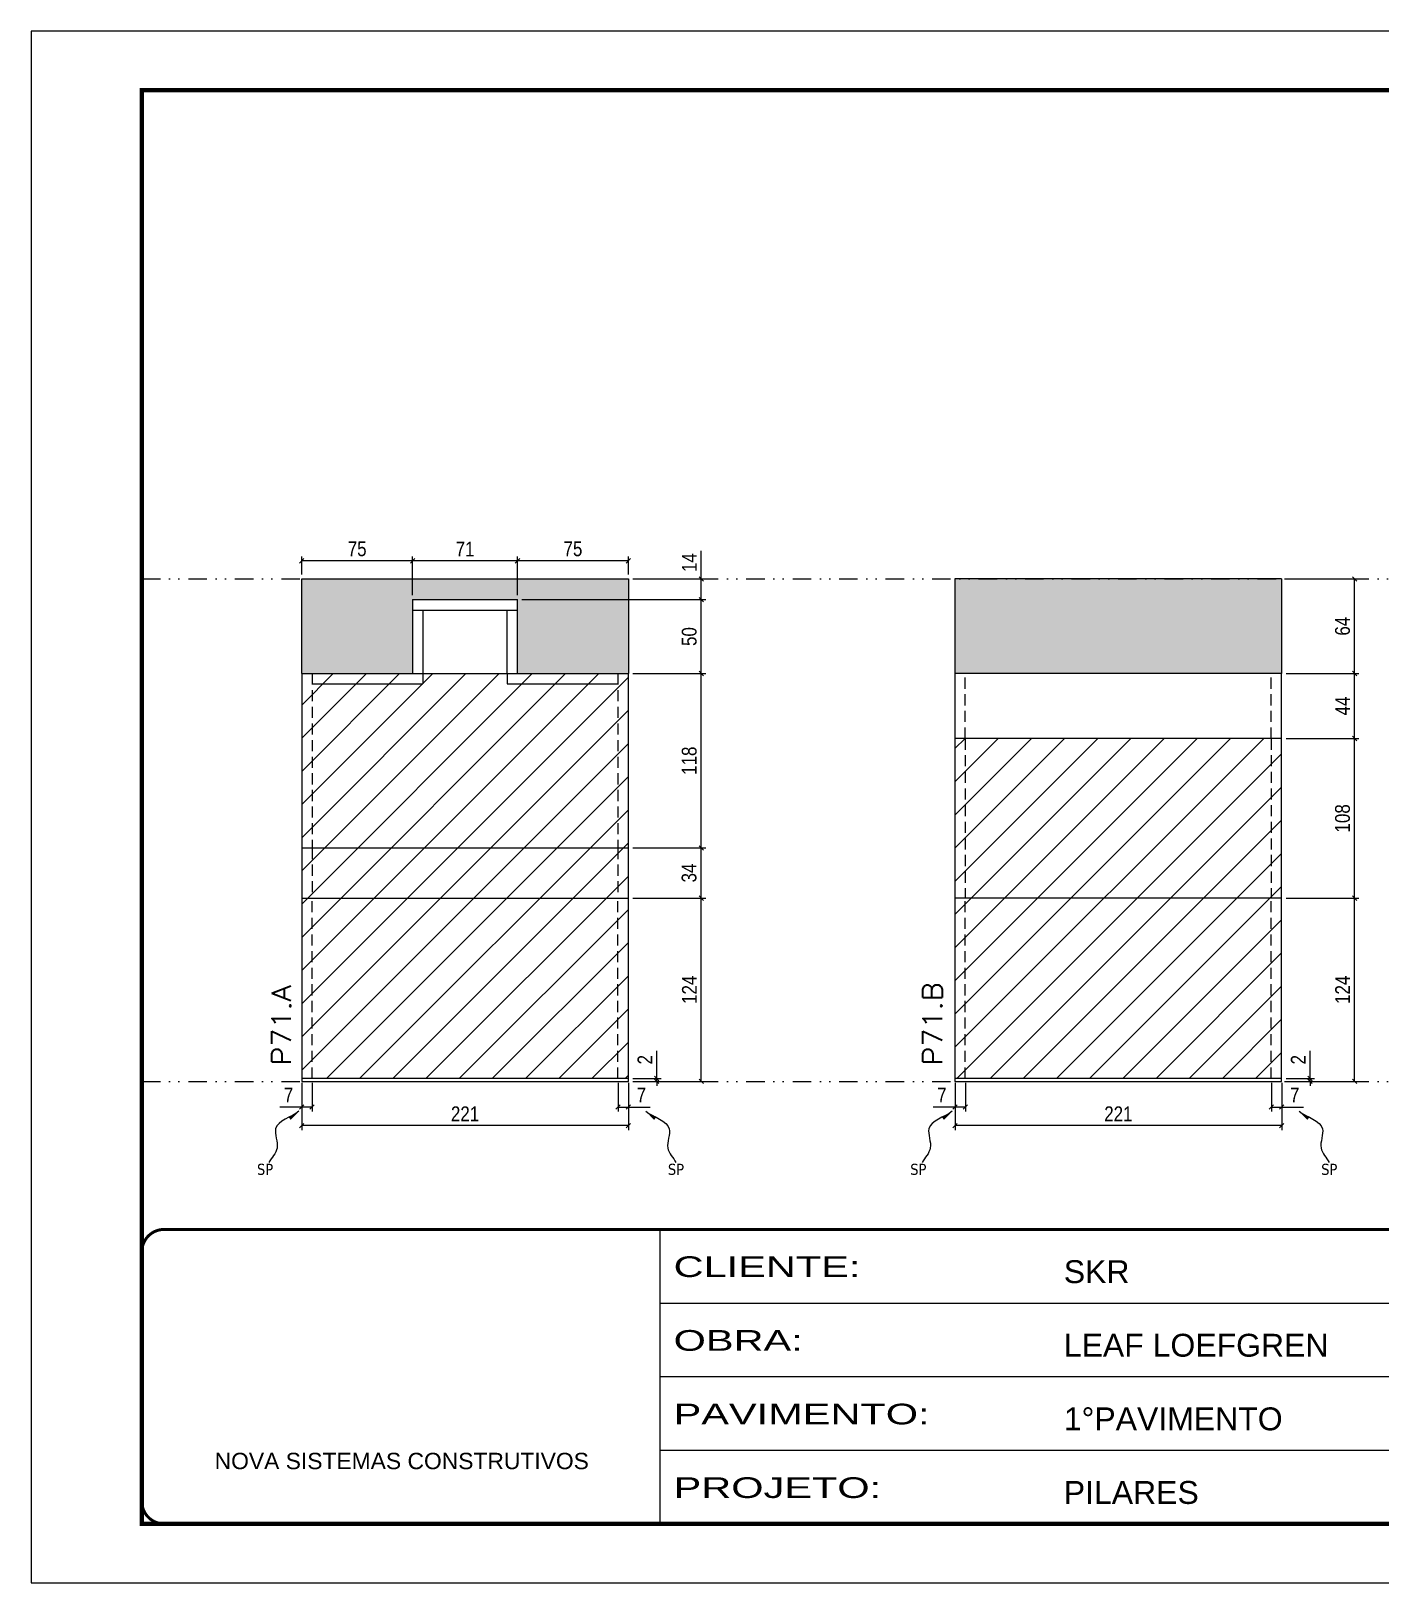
# Model space of a CAD drawing. Extents: x 14400 to 27878, y -21631 to 6985.
# Drawn here: x 14400 to 15313, y -10145 to -9095 of the extents above; entities that cross this region are included whole.
import ezdxf

# ---------------------------------------------------------------- set-up
doc = ezdxf.new("R2010")
doc.units = 0
for name, pattern in [('CONTINUO', [0]), ('DASHED', [0.75, 0.5, -0.25]), ('DIVIDE2', [0.625, 0.25, -0.125, 0, -0.125, 0, -0.125]), ('HIDDEN', [0.375, 0.25, -0.125])]:
    doc.linetypes.add(name, pattern=pattern)
for name, color, linetype in [('COTA', 241, 'Continuous'), ('Nível', 160, 'Continuous'), ('Painéis', 200, 'Continuous'), ('SARR_2.2x7', 40, 'Continuous'), ('Sarrafo de Pressão', 42, 'HIDDEN'), ('texto', 7, 'Continuous')]:
    doc.layers.add(name, color=color, linetype=linetype)
for name, color, linetype, lineweight in [('Folhas', 255, 'Continuous', 9), ('Hachura', 251, 'Continuous', 9), ('SARRAFO DE PRESSAO', 251, 'DASHED', 9), ('Texto Seção', 7, 'Continuous', 15)]:
    doc.layers.add(name, color=color, linetype=linetype, lineweight=lineweight)
doc.styles.add('ARIAL', font='arial.ttf')
doc.styles.add('COTA TECNICA', font='techl___.ttf', dxfattribs={"height": 10})
doc.styles.add('COTA TECNICA-50', font='techl___.ttf', dxfattribs={"height": 10})
doc.styles.add('REGUA-120', font='ROMANS.shx', dxfattribs={"height": 15})
doc.styles.get("Standard").update_dxf_attribs({"font": 'arial.ttf'})
doc.styles.add('Tecnologia', font='')
doc.styles.get('Tecnologia').set_extended_font_data('Forgotten Futurist')
doc.dimstyles.new('COTA PAINEL-50', dxfattribs={"dimtxt": 10, "dimasz": 3, "dimexe": 3, "dimexo": 3, "dimgap": 3, "dimtad": 1, "dimdec": 1, "dimzin": 12, "dimdsep": 46, "dimtxsty": 'COTA TECNICA-50', "dimblk1": 'OBLIQUE', "dimblk2": 'OBLIQUE', "dimsah": 1, "dimcen": 0.9, "dimclrd": 4, "dimclre": 4, "dimclrt": 240, "dimadec": 1, "dimazin": 3, "dimtfac": 1, "dimtdec": 1, "dimtmove": 0, "dimatfit": 3, "dimfxl": 1, "dimtolj": 1, "dimtzin": 12, "dimarcsym": 0})
doc.dimstyles.new('PAINEL', dxfattribs={"dimtxt": 10, "dimasz": 3, "dimexe": 3, "dimexo": 3, "dimgap": 3, "dimtad": 1, "dimdec": 1, "dimzin": 12, "dimdsep": 46, "dimtxsty": 'COTA TECNICA', "dimblk1": 'OBLIQUE', "dimblk2": 'OBLIQUE', "dimsah": 1, "dimcen": 0.9, "dimclrd": 4, "dimclre": 4, "dimclrt": 240, "dimadec": 1, "dimazin": 3, "dimtfac": 1, "dimtdec": 1, "dimtmove": 0, "dimatfit": 3, "dimfxl": 1, "dimtolj": 1, "dimtzin": 12, "dimarcsym": 0})
doc.dimstyles.get("Standard").update_dxf_attribs({"dimtxt": 0.18, "dimasz": 0.18, "dimexe": 0.18, "dimexo": 0.0625, "dimgap": 0.09, "dimtad": 0, "dimtih": 1, "dimtoh": 1, "dimdec": 4, "dimzin": 0, "dimdsep": 46, "dimtxsty": 'Standard', "dimcen": 0.09, "dimadec": 0, "dimazin": 0, "dimtfac": 1, "dimtdec": 4, "dimtofl": 0, "dimtmove": 0, "dimatfit": 3, "dimfxl": 1, "dimtolj": 1, "dimtzin": 0, "dimarcsym": 0})

# ---------------------------------------------------------------- blocks, each defined once
blk = doc.blocks.new('9999999999')
at = {"color": 30, "linetype": 'CONTINUO'}
for p, q in [((98564.6, 34230.2), (98564.6, 34429.4)), ((98564.6, 34379.6), (99584, 34379.6)), ((98564.6, 34329.8), (99488, 34329.8)), ((98564.6, 34280), (99488, 34280))]:
    blk.add_line(p, q, dxfattribs=at)
at = {"color": 30, "linetype": 'CONTINUO', "const_width": 2}
blk.add_lwpolyline([(99584, 34230.2), (99584, 34414.4, 0.414214), (99569, 34429.4), (98229, 34429.4, 0.414214), (98214, 34414.4), (98214, 34245.2, 0.414214), (98229, 34230.2), (99584, 34230.2)], format="xyb", dxfattribs=at)
at = {"layer": 'Folhas'}
blk.add_lwpolyline([(98139, 34190.2), (99624, 34190.2), (99624, 35240.2), (98139, 35240.2)], close=True, dxfattribs=at)
at = {"layer": 'Folhas', "color": 30, "const_width": 3}
blk.add_lwpolyline([(98214, 34230.2), (99584, 34230.2), (99584, 35200.2), (98214, 35200.2)], close=True, dxfattribs=at)
at = {"color": 7, "linetype": 'Continuous', "ltscale": 5, "style": 'ARIAL'}
for s, height, p in [('SKR', 15.48, (98837.7, 34393.1)), ('LEAF LOEFGREN', 15.483, (98837.7, 34343.3)), ('1°PAVIMENTO', 15.483, (98837.7, 34293.5)), ('NOVA SISTEMAS CONSTRUTIVOS', 11.059, (98263.2, 34267.2)), ('PILARES', 15.48, (98837.7, 34243.7))]:
    blk.add_text(s, height=height, dxfattribs=at).set_placement(p)
at = {"layer": 'Folhas', "color": 7, "style": 'Tecnologia', "width": 1.5}
for s, p in [('CLIENTE:', (98573.7, 34397.2)), ('OBRA:', (98573.7, 34347.3)), ('PAVIMENTO:', (98573.7, 34297.5)), ('PROJETO:', (98573.7, 34247.7))]:
    blk.add_text(s, height=14, dxfattribs=at).set_placement(p)
blk = doc.blocks.new('_Oblique')
at = {"color": 0, "linetype": 'ByBlock', "lineweight": -2}
blk.add_line((-0.5, -0.5), (0.5, 0.5), dxfattribs=at)
blk = doc.blocks.new('*D1454')
at = {"layer": 'COTA', "color": 4, "lineweight": -2, "transparency": 16777216}
for p, q in [((14583.1, -9807), (14583.1, -9838.9)), ((14804.1, -9807), (14804.1, -9838.9)), ((14804.1, -9835.9), (14583.1, -9835.9))]:
    blk.add_line(p, q, dxfattribs=at)
at = {"layer": 'Defpoints', "color": 0, "transparency": 16777216}
for p in [(14583.1, -9804), (14804.1, -9804), (14583.1, -9835.9)]:
    blk.add_point(p, dxfattribs=at)
at = {"layer": 'COTA', "color": 4, "lineweight": -2, "transparency": 16777216, "xscale": 3, "yscale": 3, "zscale": 3, "rotation": 180}
blk.add_blockref('_Oblique', (14583.1, -9835.9), dxfattribs=at)
at = {"layer": 'COTA', "color": 4, "lineweight": -2, "transparency": 16777216, "xscale": 3, "yscale": 3, "zscale": 3}
blk.add_blockref('_Oblique', (14804.1, -9835.9), dxfattribs=at)
at = {"layer": 'COTA', "color": 240, "transparency": 16777216, "insert": (14693.6, -9827.9), "char_height": 10, "attachment_point": 5, "style": 'COTA TECNICA'}
blk.add_mtext('\\A1;221', dxfattribs=at)
blk = doc.blocks.new('*D1455')
at = {"layer": 'COTA', "color": 4, "lineweight": -2, "transparency": 16777216}
for p, q in [((14797.1, -9807), (14797.1, -9826.3)), ((14804.1, -9809), (14804.1, -9826.3)), ((14797.1, -9823.3), (14804.1, -9823.3)), ((14804.1, -9823.3), (14818.8, -9823.3))]:
    blk.add_line(p, q, dxfattribs=at)
at = {"layer": 'Defpoints', "color": 0, "transparency": 16777216}
for p in [(14797.1, -9804), (14804.1, -9806), (14804.1, -9823.3)]:
    blk.add_point(p, dxfattribs=at)
at = {"layer": 'COTA', "color": 4, "lineweight": -2, "transparency": 16777216, "xscale": 3, "yscale": 3, "zscale": 3, "rotation": 180}
blk.add_blockref('_Oblique', (14797.1, -9823.3), dxfattribs=at)
at = {"layer": 'COTA', "color": 4, "lineweight": -2, "transparency": 16777216, "xscale": 3, "yscale": 3, "zscale": 3}
blk.add_blockref('_Oblique', (14804.1, -9823.3), dxfattribs=at)
at = {"layer": 'COTA', "color": 240, "transparency": 16777216, "insert": (14812.9, -9815.2), "char_height": 10, "attachment_point": 5, "style": 'COTA TECNICA-50'}
blk.add_mtext('\\A1;7', dxfattribs=at)
blk = doc.blocks.new('*D1456')
at = {"layer": 'COTA', "color": 4, "lineweight": -2, "transparency": 16777216}
for p, q in [((14583.1, -9809), (14583.1, -9826.3)), ((14590.1, -9807), (14590.1, -9826.3)), ((14583.1, -9823.3), (14568.3, -9823.3)), ((14590.1, -9823.3), (14583.1, -9823.3))]:
    blk.add_line(p, q, dxfattribs=at)
at = {"layer": 'Defpoints', "color": 0, "transparency": 16777216}
for p in [(14583.1, -9806), (14590.1, -9804), (14583.1, -9823.3)]:
    blk.add_point(p, dxfattribs=at)
at = {"layer": 'COTA', "color": 4, "lineweight": -2, "transparency": 16777216, "xscale": 3, "yscale": 3, "zscale": 3, "rotation": 180}
blk.add_blockref('_Oblique', (14583.1, -9823.3), dxfattribs=at)
at = {"layer": 'COTA', "color": 4, "lineweight": -2, "transparency": 16777216, "xscale": 3, "yscale": 3, "zscale": 3}
blk.add_blockref('_Oblique', (14590.1, -9823.3), dxfattribs=at)
at = {"layer": 'COTA', "color": 240, "transparency": 16777216, "insert": (14574.2, -9815.2), "char_height": 10, "attachment_point": 5, "style": 'COTA TECNICA-50'}
blk.add_mtext('\\A1;7', dxfattribs=at)
blk = doc.blocks.new('*D1457')
at = {"layer": 'COTA', "color": 4, "lineweight": -2, "transparency": 16777216}
for p, q in [((14823.3, -9804), (14823.3, -9785.2)), ((14807.1, -9804), (14826.3, -9804)), ((14807.1, -9806), (14826.3, -9806)), ((14823.3, -9806), (14823.3, -9804)), ((14823.3, -9806), (14823.3, -9809))]:
    blk.add_line(p, q, dxfattribs=at)
at = {"layer": 'Defpoints', "color": 0, "transparency": 16777216}
for p in [(14804.1, -9804), (14804.1, -9806), (14823.3, -9806)]:
    blk.add_point(p, dxfattribs=at)
at = {"layer": 'COTA', "color": 4, "lineweight": -2, "transparency": 16777216, "xscale": 3, "yscale": 3, "zscale": 3}
for p, rotation in [((14823.3, -9804), 270), ((14823.3, -9806), 90)]:
    blk.add_blockref('_Oblique', p, dxfattribs=dict(at, rotation=rotation))
at = {"layer": 'COTA', "color": 240, "transparency": 16777216, "insert": (14815.3, -9791.3), "char_height": 10, "attachment_point": 5, "rotation": 90, "style": 'COTA TECNICA-50'}
blk.add_mtext('\\A1;2', dxfattribs=at)
blk = doc.blocks.new('*D1458')
at = {"layer": 'COTA', "color": 4, "linetype": 'ByBlock', "lineweight": -2, "transparency": 16777216}
for p, q in [((14807.1, -9682), (14856.4, -9682)), ((14853.4, -9806), (14853.4, -9682)), ((14807.1, -9806), (14856.4, -9806))]:
    blk.add_line(p, q, dxfattribs=at)
at = {"layer": 'Defpoints', "color": 0, "linetype": 'ByBlock', "transparency": 16777216}
for p in [(14804.1, -9682), (14853.4, -9682), (14804.1, -9806)]:
    blk.add_point(p, dxfattribs=at)
at = {"layer": 'COTA', "color": 4, "linetype": 'ByBlock', "lineweight": -2, "transparency": 16777216, "xscale": 3, "yscale": 3, "zscale": 3}
for p, rotation in [((14853.4, -9682), 90), ((14853.4, -9806), 270)]:
    blk.add_blockref('_Oblique', p, dxfattribs=dict(at, rotation=rotation))
at = {"layer": 'COTA', "color": 240, "linetype": 'ByBlock', "transparency": 16777216, "insert": (14845.4, -9744), "char_height": 10, "attachment_point": 5, "rotation": 90, "style": 'COTA TECNICA'}
blk.add_mtext('\\A1;124', dxfattribs=at)
blk = doc.blocks.new('*D1459')
at = {"layer": 'COTA', "color": 4, "linetype": 'ByBlock', "lineweight": -2, "transparency": 16777216}
for p, q in [((14807.1, -9682), (14856.4, -9682)), ((14853.4, -9806), (14853.4, -9682)), ((14807.1, -9806), (14856.4, -9806))]:
    blk.add_line(p, q, dxfattribs=at)
at = {"layer": 'Defpoints', "color": 0, "linetype": 'ByBlock', "transparency": 16777216}
for p in [(14804.1, -9682), (14853.4, -9682), (14804.1, -9806)]:
    blk.add_point(p, dxfattribs=at)
at = {"layer": 'COTA', "color": 4, "linetype": 'ByBlock', "lineweight": -2, "transparency": 16777216, "xscale": 3, "yscale": 3, "zscale": 3}
for p, rotation in [((14853.4, -9682), 90), ((14853.4, -9806), 270)]:
    blk.add_blockref('_Oblique', p, dxfattribs=dict(at, rotation=rotation))
at = {"layer": 'COTA', "color": 240, "linetype": 'ByBlock', "transparency": 16777216, "insert": (14845.4, -9744), "char_height": 10, "attachment_point": 5, "rotation": 90, "style": 'COTA TECNICA'}
blk.add_mtext('\\A1;124', dxfattribs=at)
blk = doc.blocks.new('*D1447')
at = {"layer": 'COTA', "color": 4, "lineweight": -2, "transparency": 16777216}
for p, q in [((15025.1, -9807), (15025.1, -9838.9)), ((15246.1, -9807), (15246.1, -9838.9)), ((15246.1, -9835.9), (15025.1, -9835.9))]:
    blk.add_line(p, q, dxfattribs=at)
at = {"layer": 'Defpoints', "color": 0, "transparency": 16777216}
for p in [(15025.1, -9804), (15246.1, -9804), (15025.1, -9835.9)]:
    blk.add_point(p, dxfattribs=at)
at = {"layer": 'COTA', "color": 4, "lineweight": -2, "transparency": 16777216, "xscale": 3, "yscale": 3, "zscale": 3, "rotation": 180}
blk.add_blockref('_Oblique', (15025.1, -9835.9), dxfattribs=at)
at = {"layer": 'COTA', "color": 4, "lineweight": -2, "transparency": 16777216, "xscale": 3, "yscale": 3, "zscale": 3}
blk.add_blockref('_Oblique', (15246.1, -9835.9), dxfattribs=at)
at = {"layer": 'COTA', "color": 240, "transparency": 16777216, "insert": (15135.6, -9827.9), "char_height": 10, "attachment_point": 5, "style": 'COTA TECNICA'}
blk.add_mtext('\\A1;221', dxfattribs=at)
blk = doc.blocks.new('*D1448')
at = {"layer": 'COTA', "color": 4, "lineweight": -2, "transparency": 16777216}
for p, q in [((15239.1, -9807), (15239.1, -9826.3)), ((15246.1, -9809), (15246.1, -9826.3)), ((15239.1, -9823.3), (15246.1, -9823.3)), ((15246.1, -9823.3), (15260.8, -9823.3))]:
    blk.add_line(p, q, dxfattribs=at)
at = {"layer": 'Defpoints', "color": 0, "transparency": 16777216}
for p in [(15239.1, -9804), (15246.1, -9806), (15246.1, -9823.3)]:
    blk.add_point(p, dxfattribs=at)
at = {"layer": 'COTA', "color": 4, "lineweight": -2, "transparency": 16777216, "xscale": 3, "yscale": 3, "zscale": 3, "rotation": 180}
blk.add_blockref('_Oblique', (15239.1, -9823.3), dxfattribs=at)
at = {"layer": 'COTA', "color": 4, "lineweight": -2, "transparency": 16777216, "xscale": 3, "yscale": 3, "zscale": 3}
blk.add_blockref('_Oblique', (15246.1, -9823.3), dxfattribs=at)
at = {"layer": 'COTA', "color": 240, "transparency": 16777216, "insert": (15254.9, -9815.2), "char_height": 10, "attachment_point": 5, "style": 'COTA TECNICA-50'}
blk.add_mtext('\\A1;7', dxfattribs=at)
blk = doc.blocks.new('*D1449')
at = {"layer": 'COTA', "color": 4, "lineweight": -2, "transparency": 16777216}
for p, q in [((15025.1, -9809), (15025.1, -9826.3)), ((15032.1, -9807), (15032.1, -9826.3)), ((15025.1, -9823.3), (15010.3, -9823.3)), ((15032.1, -9823.3), (15025.1, -9823.3))]:
    blk.add_line(p, q, dxfattribs=at)
at = {"layer": 'Defpoints', "color": 0, "transparency": 16777216}
for p in [(15025.1, -9806), (15032.1, -9804), (15025.1, -9823.3)]:
    blk.add_point(p, dxfattribs=at)
at = {"layer": 'COTA', "color": 4, "lineweight": -2, "transparency": 16777216, "xscale": 3, "yscale": 3, "zscale": 3, "rotation": 180}
blk.add_blockref('_Oblique', (15025.1, -9823.3), dxfattribs=at)
at = {"layer": 'COTA', "color": 4, "lineweight": -2, "transparency": 16777216, "xscale": 3, "yscale": 3, "zscale": 3}
blk.add_blockref('_Oblique', (15032.1, -9823.3), dxfattribs=at)
at = {"layer": 'COTA', "color": 240, "transparency": 16777216, "insert": (15016.2, -9815.2), "char_height": 10, "attachment_point": 5, "style": 'COTA TECNICA-50'}
blk.add_mtext('\\A1;7', dxfattribs=at)
blk = doc.blocks.new('*D1450')
at = {"layer": 'COTA', "color": 4, "lineweight": -2, "transparency": 16777216}
for p, q in [((15265.3, -9804), (15265.3, -9785.2)), ((15249.1, -9804), (15268.3, -9804)), ((15249.1, -9806), (15268.3, -9806)), ((15265.3, -9806), (15265.3, -9804)), ((15265.3, -9806), (15265.3, -9809))]:
    blk.add_line(p, q, dxfattribs=at)
at = {"layer": 'Defpoints', "color": 0, "transparency": 16777216}
for p in [(15246.1, -9804), (15246.1, -9806), (15265.3, -9806)]:
    blk.add_point(p, dxfattribs=at)
at = {"layer": 'COTA', "color": 4, "lineweight": -2, "transparency": 16777216, "xscale": 3, "yscale": 3, "zscale": 3}
for p, rotation in [((15265.3, -9804), 270), ((15265.3, -9806), 90)]:
    blk.add_blockref('_Oblique', p, dxfattribs=dict(at, rotation=rotation))
at = {"layer": 'COTA', "color": 240, "transparency": 16777216, "insert": (15257.3, -9791.3), "char_height": 10, "attachment_point": 5, "rotation": 90, "style": 'COTA TECNICA-50'}
blk.add_mtext('\\A1;2', dxfattribs=at)
blk = doc.blocks.new('*D1451')
at = {"layer": 'COTA', "color": 4, "linetype": 'ByBlock', "lineweight": -2, "transparency": 16777216}
for p, q in [((15249.1, -9682), (15298.4, -9682)), ((15295.4, -9806), (15295.4, -9682)), ((15249.1, -9806), (15298.4, -9806))]:
    blk.add_line(p, q, dxfattribs=at)
at = {"layer": 'Defpoints', "color": 0, "linetype": 'ByBlock', "transparency": 16777216}
for p in [(15246.1, -9682), (15295.4, -9682), (15246.1, -9806)]:
    blk.add_point(p, dxfattribs=at)
at = {"layer": 'COTA', "color": 4, "linetype": 'ByBlock', "lineweight": -2, "transparency": 16777216, "xscale": 3, "yscale": 3, "zscale": 3}
for p, rotation in [((15295.4, -9682), 90), ((15295.4, -9806), 270)]:
    blk.add_blockref('_Oblique', p, dxfattribs=dict(at, rotation=rotation))
at = {"layer": 'COTA', "color": 240, "linetype": 'ByBlock', "transparency": 16777216, "insert": (15287.3, -9744), "char_height": 10, "attachment_point": 5, "rotation": 90, "style": 'COTA TECNICA'}
blk.add_mtext('\\A1;124', dxfattribs=at)
blk = doc.blocks.new('*D1452')
at = {"layer": 'COTA', "color": 4, "linetype": 'ByBlock', "lineweight": -2, "transparency": 16777216}
for p, q in [((15249.1, -9682), (15298.4, -9682)), ((15295.4, -9806), (15295.4, -9682)), ((15249.1, -9806), (15298.4, -9806))]:
    blk.add_line(p, q, dxfattribs=at)
at = {"layer": 'Defpoints', "color": 0, "linetype": 'ByBlock', "transparency": 16777216}
for p in [(15246.1, -9682), (15295.4, -9682), (15246.1, -9806)]:
    blk.add_point(p, dxfattribs=at)
at = {"layer": 'COTA', "color": 4, "linetype": 'ByBlock', "lineweight": -2, "transparency": 16777216, "xscale": 3, "yscale": 3, "zscale": 3}
for p, rotation in [((15295.4, -9682), 90), ((15295.4, -9806), 270)]:
    blk.add_blockref('_Oblique', p, dxfattribs=dict(at, rotation=rotation))
at = {"layer": 'COTA', "color": 240, "linetype": 'ByBlock', "transparency": 16777216, "insert": (15287.3, -9744), "char_height": 10, "attachment_point": 5, "rotation": 90, "style": 'COTA TECNICA'}
blk.add_mtext('\\A1;124', dxfattribs=at)
blk = doc.blocks.new('*D1453')
at = {"layer": 'COTA', "color": 4, "lineweight": -2, "transparency": 16777216}
for p, q in [((15249.1, -9466), (15298.4, -9466)), ((15295.4, -9530), (15295.4, -9466)), ((15249.1, -9530), (15298.4, -9530))]:
    blk.add_line(p, q, dxfattribs=at)
at = {"layer": 'Defpoints', "color": 0, "transparency": 16777216}
for p in [(15246.1, -9466), (15295.4, -9466), (15246.1, -9530)]:
    blk.add_point(p, dxfattribs=at)
at = {"layer": 'COTA', "color": 4, "lineweight": -2, "transparency": 16777216, "xscale": 3, "yscale": 3, "zscale": 3}
for p, rotation in [((15295.4, -9466), 90), ((15295.4, -9530), 270)]:
    blk.add_blockref('_Oblique', p, dxfattribs=dict(at, rotation=rotation))
at = {"layer": 'COTA', "color": 240, "transparency": 16777216, "insert": (15287.3, -9498), "char_height": 10, "attachment_point": 5, "rotation": 90, "style": 'COTA TECNICA'}
blk.add_mtext('\\A1;64', dxfattribs=at)
blk = doc.blocks.new('*D1783')
at = {"layer": 'COTA', "color": 4, "lineweight": -2, "transparency": 16777216}
for p, q in [((14807.1, -9648), (14856.4, -9648)), ((14853.4, -9682), (14853.4, -9648)), ((14807.1, -9682), (14856.4, -9682))]:
    blk.add_line(p, q, dxfattribs=at)
at = {"layer": 'Defpoints', "color": 0, "transparency": 16777216}
for p in [(14804.1, -9648), (14853.4, -9648), (14804.1, -9682)]:
    blk.add_point(p, dxfattribs=at)
at = {"layer": 'COTA', "color": 4, "lineweight": -2, "transparency": 16777216, "xscale": 3, "yscale": 3, "zscale": 3}
for p, rotation in [((14853.4, -9648), 90), ((14853.4, -9682), 270)]:
    blk.add_blockref('_Oblique', p, dxfattribs=dict(at, rotation=rotation))
at = {"layer": 'COTA', "color": 240, "transparency": 16777216, "insert": (14845.2, -9665), "char_height": 10, "attachment_point": 5, "rotation": 90, "style": 'COTA TECNICA'}
blk.add_mtext('\\A1;34', dxfattribs=at)
blk = doc.blocks.new('*D1784')
at = {"layer": 'COTA', "color": 4, "lineweight": -2, "transparency": 16777216}
for p, q in [((15249.1, -9574), (15298.4, -9574)), ((15295.4, -9682), (15295.4, -9574)), ((15249.1, -9682), (15298.4, -9682))]:
    blk.add_line(p, q, dxfattribs=at)
at = {"layer": 'Defpoints', "color": 0, "transparency": 16777216}
for p in [(15246.1, -9574), (15295.4, -9574), (15246.1, -9682)]:
    blk.add_point(p, dxfattribs=at)
at = {"layer": 'COTA', "color": 4, "lineweight": -2, "transparency": 16777216, "xscale": 3, "yscale": 3, "zscale": 3}
for p, rotation in [((15295.4, -9574), 90), ((15295.4, -9682), 270)]:
    blk.add_blockref('_Oblique', p, dxfattribs=dict(at, rotation=rotation))
at = {"layer": 'COTA', "color": 240, "transparency": 16777216, "insert": (15287.3, -9628), "char_height": 10, "attachment_point": 5, "rotation": 90, "style": 'COTA TECNICA'}
blk.add_mtext('\\A1;108', dxfattribs=at)
blk = doc.blocks.new('*D4781')
at = {"layer": 'COTA', "color": 4, "lineweight": -2, "transparency": 16777216}
for p, q in [((15249.1, -9530), (15298.4, -9530)), ((15295.4, -9574), (15295.4, -9530)), ((15249.1, -9574), (15298.4, -9574))]:
    blk.add_line(p, q, dxfattribs=at)
at = {"layer": 'Defpoints', "color": 0, "transparency": 16777216}
for p in [(15246.1, -9530), (15295.4, -9530), (15246.1, -9574)]:
    blk.add_point(p, dxfattribs=at)
at = {"layer": 'COTA', "color": 4, "lineweight": -2, "transparency": 16777216, "xscale": 3, "yscale": 3, "zscale": 3}
for p, rotation in [((15295.4, -9530), 90), ((15295.4, -9574), 270)]:
    blk.add_blockref('_Oblique', p, dxfattribs=dict(at, rotation=rotation))
at = {"layer": 'COTA', "color": 240, "transparency": 16777216, "insert": (15287.3, -9552), "char_height": 10, "attachment_point": 5, "rotation": 90, "style": 'COTA TECNICA'}
blk.add_mtext('\\A1;44', dxfattribs=at)
blk = doc.blocks.new('*D4782')
at = {"layer": 'COTA', "color": 4, "lineweight": -2, "transparency": 16777216}
for p, q in [((14807.1, -9530), (14856.4, -9530)), ((14853.4, -9648), (14853.4, -9530)), ((14807.1, -9648), (14856.4, -9648))]:
    blk.add_line(p, q, dxfattribs=at)
at = {"layer": 'Defpoints', "color": 0, "transparency": 16777216}
for p in [(14804.1, -9530), (14853.4, -9530), (14804.1, -9648)]:
    blk.add_point(p, dxfattribs=at)
at = {"layer": 'COTA', "color": 4, "lineweight": -2, "transparency": 16777216, "xscale": 3, "yscale": 3, "zscale": 3}
for p, rotation in [((14853.4, -9530), 90), ((14853.4, -9648), 270)]:
    blk.add_blockref('_Oblique', p, dxfattribs=dict(at, rotation=rotation))
at = {"layer": 'COTA', "color": 240, "transparency": 16777216, "insert": (14845.3, -9589), "char_height": 10, "attachment_point": 5, "rotation": 90, "style": 'COTA TECNICA'}
blk.add_mtext('\\A1;118', dxfattribs=at)
blk = doc.blocks.new('*D4783')
at = {"layer": 'COTA', "color": 4, "lineweight": -2, "transparency": 16777216}
for p, q in [((14732.1, -9480), (14856.4, -9480)), ((14853.4, -9530), (14853.4, -9480)), ((14807.1, -9530), (14856.4, -9530))]:
    blk.add_line(p, q, dxfattribs=at)
at = {"layer": 'Defpoints', "color": 0, "transparency": 16777216}
for p in [(14729.1, -9480), (14853.4, -9480), (14804.1, -9530)]:
    blk.add_point(p, dxfattribs=at)
at = {"layer": 'COTA', "color": 4, "lineweight": -2, "transparency": 16777216, "xscale": 3, "yscale": 3, "zscale": 3}
for p, rotation in [((14853.4, -9480), 90), ((14853.4, -9530), 270)]:
    blk.add_blockref('_Oblique', p, dxfattribs=dict(at, rotation=rotation))
at = {"layer": 'COTA', "color": 240, "transparency": 16777216, "insert": (14845.3, -9505), "char_height": 10, "attachment_point": 5, "rotation": 90, "style": 'COTA TECNICA'}
blk.add_mtext('\\A1;50', dxfattribs=at)
blk = doc.blocks.new('*D4784')
at = {"layer": 'COTA', "color": 4, "lineweight": -2, "transparency": 16777216}
for p, q in [((14583.1, -9463), (14583.1, -9450.8)), ((14658.1, -9453.8), (14583.1, -9453.8)), ((14658.1, -9477), (14658.1, -9450.8))]:
    blk.add_line(p, q, dxfattribs=at)
at = {"layer": 'Defpoints', "color": 0, "transparency": 16777216}
for p in [(14583.1, -9453.8), (14583.1, -9466), (14658.1, -9480)]:
    blk.add_point(p, dxfattribs=at)
at = {"layer": 'COTA', "color": 4, "lineweight": -2, "transparency": 16777216, "xscale": 3, "yscale": 3, "zscale": 3, "rotation": 180}
blk.add_blockref('_Oblique', (14583.1, -9453.8), dxfattribs=at)
at = {"layer": 'COTA', "color": 4, "lineweight": -2, "transparency": 16777216, "xscale": 3, "yscale": 3, "zscale": 3}
blk.add_blockref('_Oblique', (14658.1, -9453.8), dxfattribs=at)
at = {"layer": 'COTA', "color": 240, "transparency": 16777216, "insert": (14620.6, -9445.7), "char_height": 10, "attachment_point": 5, "style": 'COTA TECNICA'}
blk.add_mtext('\\A1;75', dxfattribs=at)
blk = doc.blocks.new('*D4785')
at = {"layer": 'COTA', "color": 4, "lineweight": -2, "transparency": 16777216}
for p, q in [((14658.1, -9477), (14658.1, -9450.8)), ((14729.1, -9453.8), (14658.1, -9453.8)), ((14729.1, -9477), (14729.1, -9450.8))]:
    blk.add_line(p, q, dxfattribs=at)
at = {"layer": 'Defpoints', "color": 0, "transparency": 16777216}
for p in [(14658.1, -9453.8), (14658.1, -9480), (14729.1, -9480)]:
    blk.add_point(p, dxfattribs=at)
at = {"layer": 'COTA', "color": 4, "lineweight": -2, "transparency": 16777216, "xscale": 3, "yscale": 3, "zscale": 3, "rotation": 180}
blk.add_blockref('_Oblique', (14658.1, -9453.8), dxfattribs=at)
at = {"layer": 'COTA', "color": 4, "lineweight": -2, "transparency": 16777216, "xscale": 3, "yscale": 3, "zscale": 3}
blk.add_blockref('_Oblique', (14729.1, -9453.8), dxfattribs=at)
at = {"layer": 'COTA', "color": 240, "transparency": 16777216, "insert": (14693.6, -9445.8), "char_height": 10, "attachment_point": 5, "style": 'COTA TECNICA'}
blk.add_mtext('\\A1;71', dxfattribs=at)
blk = doc.blocks.new('*D4786')
at = {"layer": 'COTA', "color": 4, "lineweight": -2, "transparency": 16777216}
for p, q in [((14729.1, -9477), (14729.1, -9450.8)), ((14804.1, -9453.8), (14729.1, -9453.8)), ((14804.1, -9463), (14804.1, -9450.8))]:
    blk.add_line(p, q, dxfattribs=at)
at = {"layer": 'Defpoints', "color": 0, "transparency": 16777216}
for p in [(14729.1, -9453.8), (14804.1, -9466), (14729.1, -9480)]:
    blk.add_point(p, dxfattribs=at)
at = {"layer": 'COTA', "color": 4, "lineweight": -2, "transparency": 16777216, "xscale": 3, "yscale": 3, "zscale": 3, "rotation": 180}
blk.add_blockref('_Oblique', (14729.1, -9453.8), dxfattribs=at)
at = {"layer": 'COTA', "color": 4, "lineweight": -2, "transparency": 16777216, "xscale": 3, "yscale": 3, "zscale": 3}
blk.add_blockref('_Oblique', (14804.1, -9453.8), dxfattribs=at)
at = {"layer": 'COTA', "color": 240, "transparency": 16777216, "insert": (14766.6, -9445.7), "char_height": 10, "attachment_point": 5, "style": 'COTA TECNICA'}
blk.add_mtext('\\A1;75', dxfattribs=at)
blk = doc.blocks.new('*D4787')
at = {"layer": 'COTA', "color": 4, "lineweight": -2, "transparency": 16777216}
for p, q in [((14853.4, -9466), (14853.4, -9446.9)), ((14807.1, -9466), (14856.4, -9466)), ((14853.4, -9480), (14853.4, -9466)), ((14732.1, -9480), (14856.4, -9480))]:
    blk.add_line(p, q, dxfattribs=at)
at = {"layer": 'Defpoints', "color": 0, "transparency": 16777216}
for p in [(14804.1, -9466), (14853.4, -9466), (14729.1, -9480)]:
    blk.add_point(p, dxfattribs=at)
at = {"layer": 'COTA', "color": 4, "lineweight": -2, "transparency": 16777216, "xscale": 3, "yscale": 3, "zscale": 3}
for p, rotation in [((14853.4, -9466), 90), ((14853.4, -9480), 270)]:
    blk.add_blockref('_Oblique', p, dxfattribs=dict(at, rotation=rotation))
at = {"layer": 'COTA', "color": 240, "transparency": 16777216, "insert": (14845.4, -9455), "char_height": 10, "attachment_point": 5, "rotation": 90, "style": 'COTA TECNICA'}
blk.add_mtext('\\A1;14', dxfattribs=at)

msp = doc.modelspace()

# ---------------------------------------------------------------- hatches: boundary and pattern name
at = {"layer": 'COTA'}
h = msp.add_hatch(dxfattribs=at)
h.set_pattern_fill('AR-CONC', color=256, scale=0.03)
h.paths.add_polyline_path([(14583.08, -9466.04), (14583.08, -9530.04), (14658.08, -9530.04), (14658.08, -9480.04), (14729.08, -9480.04), (14729.08, -9530.04), (14804.08, -9530.04), (14804.08, -9466.04)])
h = msp.add_hatch(dxfattribs=at)
h.set_pattern_fill('AR-CONC', color=256, scale=0.03)
h.paths.add_polyline_path([(15246.05, -9530.04), (15246.05, -9466.04), (15025.05, -9466.04), (15025.05, -9530.04)])
at = {"layer": 'Hachura'}
h = msp.add_hatch(dxfattribs=at)
h.set_pattern_fill('ANSI31', color=256, scale=5)
h.paths.add_polyline_path([(14583.08, -9530.04), (14583.08, -9648.04), (14804.08, -9648.04), (14804.08, -9530.04)])
h.paths.add_polyline_path([(14583.08, -9648.04), (14583.08, -9682.04), (14804.08, -9682.04), (14804.08, -9648.04)])
h.paths.add_polyline_path([(14583.08, -9682.04), (14583.08, -9804.04), (14804.08, -9804.04), (14804.08, -9682.04)])
h.paths.add_polyline_path([(15246.05, -9804.04), (15246.05, -9682.04), (15025.05, -9682.04), (15025.05, -9804.04)])
h.paths.add_polyline_path([(15246.05, -9682.04), (15246.05, -9574.04), (15025.05, -9574.04), (15025.05, -9682.04)])
h.paths.add_polyline_path([(15441.71, -9804.04), (15466.71, -9804.04), (15466.71, -9686.04), (15441.71, -9686.04)])
h.paths.add_polyline_path([(15711.04, -9686.04), (15686.04, -9686.04), (15686.04, -9804.04), (15711.04, -9804.04)])

# ---------------------------------------------------------------- linework, layer by layer
at = {"layer": 'COTA'}
for p, q in [((14583.08, -9530.04), (14583.08, -9466.04)), ((14583.08, -9466.04), (14804.08, -9466.04)), ((14804.08, -9466.04), (14804.08, -9530.04)), ((15246.05, -9466.04), (15025.05, -9466.04)), ((15025.05, -9466.04), (15025.05, -9530.04)), ((15246.05, -9466.04), (15246.05, -9530.04)), ((14665.08, -9530.04), (14665.08, -9537.04)), ((14722.08, -9530.04), (14722.08, -9537.04))]:
    msp.add_line(p, q, dxfattribs=at)
at = {"layer": 'Nível', "color": 4, "linetype": 'DIVIDE2', "ltscale": 50}
for p, q in [((14474.97, -9466.04), (15844.97, -9466.04)), ((14474.97, -9806.04), (15844.97, -9806.04))]:
    msp.add_line(p, q, dxfattribs=at)
at = {"layer": 'Painéis'}
for p, q in [((14658.08, -9480.04), (14658.08, -9530.04)), ((14658.08, -9480.04), (14729.08, -9480.04)), ((14729.08, -9530.04), (14729.08, -9480.04)), ((14583.08, -9530.04), (14583.08, -9806.04)), ((14583.08, -9530.04), (14804.08, -9530.04)), ((14804.08, -9806.04), (14804.08, -9530.04)), ((15025.05, -9530.04), (15025.05, -9806.04)), ((15246.05, -9530.04), (15025.05, -9530.04)), ((15246.05, -9806.04), (15246.05, -9530.04)), ((15246.05, -9574.04), (15025.05, -9574.04)), ((14583.08, -9648.04), (14804.08, -9648.04)), ((14583.08, -9682.04), (14804.08, -9682.04)), ((15246.05, -9682.04), (15025.05, -9682.04)), ((14583.08, -9806.04), (14804.08, -9806.04)), ((15025.05, -9806.04), (15246.05, -9806.04))]:
    msp.add_line(p, q, dxfattribs=at)
for points in [[(14804.08, -9804.04), (14583.08, -9804.04), (14583.08, -9806.04), (14804.08, -9806.04)], [(15246.05, -9804.04), (15025.05, -9804.04), (15025.05, -9806.04), (15246.05, -9806.04)]]:
    msp.add_lwpolyline(points, close=True, dxfattribs=at)
at = {"layer": 'SARR_2.2x7'}
for p, q in [((14658.08, -9487.04), (14729.08, -9487.04)), ((14665.08, -9487.04), (14665.08, -9530.04)), ((14722.08, -9530.04), (14722.08, -9487.04)), ((14590.08, -9537.04), (14665.08, -9537.04)), ((14722.08, -9537.04), (14797.08, -9537.04))]:
    msp.add_line(p, q, dxfattribs=at)
at = {"layer": 'Sarrafo de Pressão', "ltscale": 30}
for p, q in [((14590.08, -9530.04), (14590.08, -9648.04)), ((14797.08, -9530.04), (14797.08, -9648.04)), ((15032.05, -9574.04), (15032.05, -9530.04)), ((15239.05, -9574.04), (15239.05, -9530.04)), ((15032.05, -9574.04), (15032.05, -9682.04)), ((15239.05, -9574.04), (15239.05, -9682.04)), ((14590.08, -9648.04), (14590.08, -9682.04)), ((14797.08, -9648.04), (14797.08, -9682.04)), ((14590.08, -9804.04), (14590.08, -9682.04)), ((14797.08, -9804.04), (14797.08, -9682.04)), ((15032.05, -9804.04), (15032.05, -9682.04)), ((15239.05, -9804.04), (15239.05, -9682.04))]:
    msp.add_line(p, q, dxfattribs=at)

# ---------------------------------------------------------------- block references
at = {"layer": 'SARRAFO DE PRESSAO', "color": 6, "linetype": 'ByBlock'}
msp.add_blockref('9999999999', (-83739.01, -44335.53), dxfattribs=at)

# ---------------------------------------------------------------- texts
at = {"layer": 'texto', "color": 0, "char_height": 7.5, "attachment_point": 5}
for insert in [(14558.3, -9865.53), (14836.32, -9865.53), (15000.27, -9865.53), (15278.3, -9865.53)]:
    msp.add_mtext('{\\fTahoma|b0|i0|c0|p34;\\C4;SP}', dxfattribs=dict(at, insert=insert))
at = {"layer": 'Texto Seção', "style": 'REGUA-120', "width": 1.1}
for s, p in [('P71.A', (14575.83, -9795.28)), ('P71.B', (15016.31, -9795.28))]:
    msp.add_text(s, height=13, rotation=90, dxfattribs=at).set_placement(p)

# ---------------------------------------------------------------- dimensions: what is measured, and where the dimension line sits
at = {"layer": 'COTA'}
for base, p1, p2, dimstyle, picture, middle in [((14583.08, -9453.85), (14658.08, -9480.04), (14583.08, -9466.04), 'PAINEL', '*D4784', (14620.58, -9445.74)), ((14658.08, -9453.85), (14729.08, -9480.04), (14658.08, -9480.04), 'PAINEL', '*D4785', (14693.58, -9445.78)), ((14729.08, -9453.85), (14804.08, -9466.04), (14729.08, -9480.04), 'PAINEL', '*D4786', (14766.58, -9445.74)), ((14804.08, -9823.28), (14797.08, -9804.04), (14804.08, -9806.04), 'COTA PAINEL-50', '*D1455', (14812.94, -9815.21)), ((15246.05, -9823.28), (15239.05, -9804.04), (15246.05, -9806.04), 'COTA PAINEL-50', '*D1448', (15254.92, -9815.21))]:
    dim = msp.add_linear_dim(base=base, p1=p1, p2=p2, dimstyle=dimstyle, dxfattribs=at)
    dim.commit()
    dim.dimension.update_dxf_attribs({"geometry": picture, "text_midpoint": middle})
for base, p1, p2, angle, dimstyle, picture, middle in [((14853.44, -9466.04), (14729.08, -9480.04), (14804.08, -9466.04), 90, 'PAINEL', '*D4787', (14845.37, -9454.98)), ((15295.42, -9466.04), (15246.05, -9530.04), (15246.05, -9466.04), 90, 'PAINEL', '*D1453', (15287.32, -9498.04)), ((14853.44, -9480.04), (14804.08, -9530.04), (14729.08, -9480.04), 90, 'PAINEL', '*D4783', (14845.33, -9505.04)), ((14853.44, -9530.04), (14804.08, -9648.04), (14804.08, -9530.04), 90, 'PAINEL', '*D4782', (14845.35, -9589.04)), ((15295.42, -9530.04), (15246.05, -9574.04), (15246.05, -9530.04), 90, 'PAINEL', '*D4781', (15287.34, -9552.04)), ((15295.42, -9574.04), (15246.05, -9682.04), (15246.05, -9574.04), 90, 'PAINEL', '*D1784', (15287.29, -9628.04)), ((14853.44, -9648.04), (14804.08, -9682.04), (14804.08, -9648.04), 90, 'PAINEL', '*D1783', (14845.22, -9665.04)), ((14583.08, -9823.28), (14590.08, -9804.04), (14583.08, -9806.04), 180, 'COTA PAINEL-50', '*D1456', (14574.21, -9815.21)), ((15025.05, -9823.28), (15032.05, -9804.04), (15025.05, -9806.04), 180, 'COTA PAINEL-50', '*D1449', (15016.18, -9815.21))]:
    dim = msp.add_linear_dim(base=base, p1=p1, p2=p2, angle=angle, dimstyle=dimstyle, dxfattribs=at)
    dim.commit()
    dim.dimension.update_dxf_attribs({"geometry": picture, "text_midpoint": middle})
at = {"layer": 'COTA', "linetype": 'ByBlock'}
for p1, p2, picture, middle in [((14804.08, -9806.04), (14804.08, -9682.04), '*D1458', (14845.37, -9744.04)), ((14804.08, -9806.04), (14804.08, -9682.04), '*D1459', (14845.37, -9744.04)), ((15246.05, -9806.04), (15246.05, -9682.04), '*D1451', (15287.34, -9744.04)), ((15246.05, -9806.04), (15246.05, -9682.04), '*D1452', (15287.34, -9744.04))]:
    dim = msp.add_aligned_dim(p1=p1, p2=p2, distance=-49.37, dimstyle='PAINEL', dxfattribs=at)
    dim.commit()
    dim.dimension.update_dxf_attribs({"geometry": picture, "text_midpoint": middle})
at = {"layer": 'COTA'}
for base, p1, p2, picture, middle in [((14823.33, -9806.04), (14804.08, -9804.04), (14804.08, -9806.04), '*D1457', (14823.33, -9791.29)), ((15265.31, -9806.04), (15246.05, -9804.04), (15246.05, -9806.04), '*D1450', (15265.31, -9791.29))]:
    dim = msp.add_linear_dim(base=base, p1=p1, p2=p2, angle=90, dimstyle='COTA PAINEL-50', dxfattribs=at)
    dim.commit()
    dim.dimension.update_dxf_attribs({"geometry": picture, "text_midpoint": middle, "dimtype": 160})
for base, p1, p2, picture, middle in [((14583.08, -9835.94), (14804.08, -9804.04), (14583.08, -9804.04), '*D1454', (14693.58, -9827.88)), ((15025.05, -9835.94), (15246.05, -9804.04), (15025.05, -9804.04), '*D1447', (15135.55, -9827.88))]:
    dim = msp.add_linear_dim(base=base, p1=p1, p2=p2, angle=180, dimstyle='PAINEL', override={"dimarcsym": 2}, dxfattribs=at)
    dim.commit()
    dim.dimension.update_dxf_attribs({"geometry": picture, "text_midpoint": middle})

# ---------------------------------------------------------------- leaders
at = {"layer": 'COTA', "path_type": 1}
for points in [[(14581.25, -9826.22), (14565.46, -9838.06), (14566.39, -9851.06), (14560.83, -9860.85)], [(14815.9, -9826.22), (14831.69, -9838.06), (14830.76, -9851.06), (14836.32, -9860.85)], [(15023.22, -9826.22), (15007.44, -9838.06), (15008.36, -9851.06), (15002.81, -9860.85)], [(15257.88, -9826.22), (15273.66, -9838.06), (15272.74, -9851.06), (15278.29, -9860.85)]]:
    msp.add_leader(points, dimstyle='Standard', override={"dimasz": 8}, dxfattribs=at)

doc.saveas('drawing.dxf')
